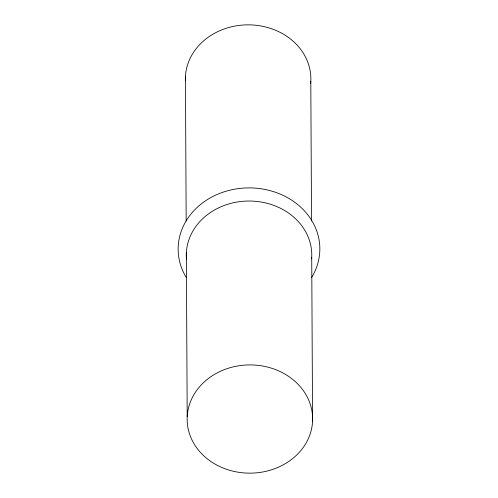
<?xml version="1.0" encoding="UTF-8"?>
<svg xmlns="http://www.w3.org/2000/svg" width="498" height="498" viewBox="0 0 498 498"><rect width="100%" height="100%" fill="white"/><g stroke="black" fill="none" stroke-linecap="round" stroke-linejoin="round"><path stroke-width="0.75" d="M310.796 81.286L311.53 221.093M311.717 257.46L312.576 421.345A62.748 54.12 -0.3 0 1 216.138 464.696A62.748 54.12 -0.3 0 1 220.956 371.041A62.748 54.12 -0.3 0 1 312.576 421.345M185.424 76.655L186.177 221.124M186.345 252.828L187.204 416.714M186.134 277.262A70.847 61.105 -0.3 0 1 249.193 187.895A70.847 61.105 -0.3 0 1 311.686 277.386M185.374 80.197A62.748 54.12 -0.3 0 1 250.071 24.875A62.748 54.12 -0.3 0 1 310.64 83.409M186.451 259.203A62.748 54.12 -0.3 0 1 248.938 201.024A62.748 54.12 -0.3 0 1 311.624 258.873"/></g></svg>
